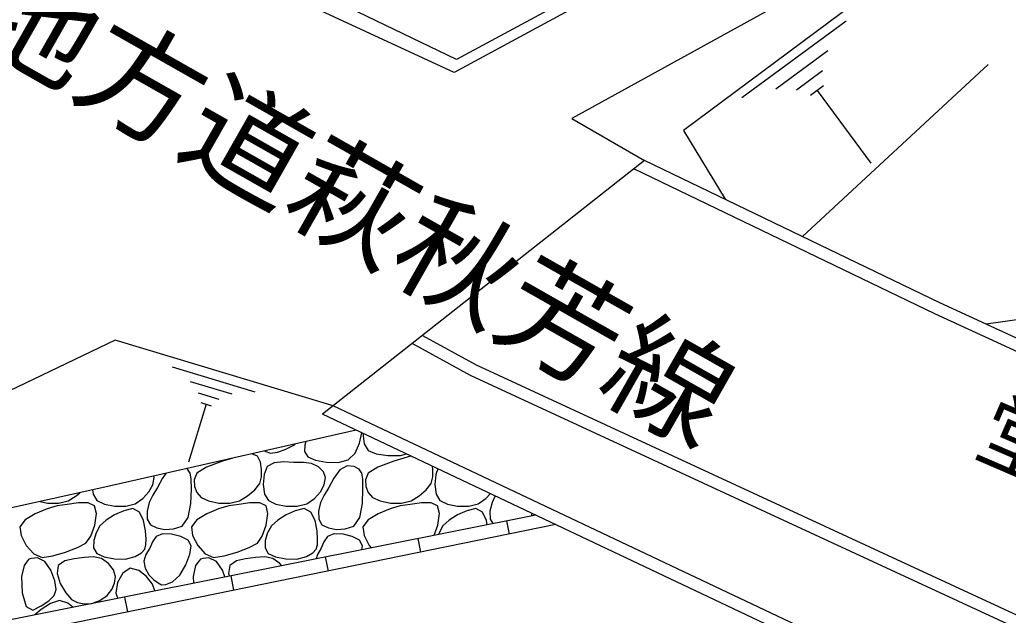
# Model space of a CAD drawing. Units: millimetres at full size, sheet at 1:1000; details may follow other scales. Extents: x 40000 to 680000, y 20000 to 380000.
# Drawn here: x 491156 to 519748, y 300713 to 317950 of the extents above; entities that cross this region are included whole.
import ezdxf
from ezdxf.enums import TextEntityAlignment as Align

# ---------------------------------------------------------------- set-up
doc = ezdxf.new("R2010")
doc.units = ezdxf.units.MM
doc.header["$LTSCALE"] = 1000
doc.layers.add('M-BGD', color=7, linetype='Continuous', lineweight=25)
doc.styles.add('ＭＳ ゴシック', font='')
doc.styles.get('ＭＳ ゴシック').set_extended_font_data('MS Gothic')

msp = doc.modelspace()

# ---------------------------------------------------------------- linework, layer by layer
at = {"layer": 'M-BGD'}
for p, q in [((512047, 315695), (515058, 317918)), ((513022, 315950), (514528, 317061)), ((519169, 316652), (513794, 311675)), ((513621, 315926), (514374, 316482)), ((514032, 315764), (514408, 316042)), ((514220, 315903), (515776, 313795)), ((509227, 313879), (499912, 306534)), ((495560, 307901), (497958, 307181)), ((496087, 307482), (497286, 307121)), ((496315, 307152), (496915, 306972)), ((496543, 306822), (496038, 305143)), ((496393, 306867), (496693, 306777)), ((500985, 305697), (501051, 305995)), ((501082, 305980), (501121, 305679)), ((499061, 305626), (499118, 305668)), ((499434, 305740), (499398, 305638)), ((500857, 305405), (500985, 305697)), ((501121, 305679), (501231, 305477)), ((498037, 305319), (497865, 305384)), ((498238, 305469), (498242, 305464)), ((498242, 305464), (498412, 305406)), ((498412, 305406), (498610, 305433)), ((498610, 305433), (498829, 305515)), ((498829, 305515), (499061, 305626)), ((499398, 305638), (499393, 305449)), ((499393, 305449), (499484, 305302)), ((500657, 305208), (500857, 305405)), ((501231, 305477), (501466, 305384)), ((501466, 305384), (501806, 305333)), ((502167, 305337), (502344, 305382)), ((497015, 305174), (496556, 305000)), ((497292, 305254), (497015, 305174)), ((498121, 305147), (498037, 305319)), ((498147, 304929), (498121, 305147)), ((498511, 305127), (498315, 305020)), ((498786, 305149), (498511, 305127)), ((499086, 305136), (498786, 305149)), ((499360, 305139), (499086, 305136)), ((499593, 305106), (499360, 305139)), ((499484, 305302), (499709, 305204)), ((499798, 305010), (499593, 305106)), ((499709, 305204), (500029, 305143)), ((500029, 305143), (500369, 305137)), ((500369, 305137), (500657, 305208)), ((501976, 305174), (501516, 305000)), ((501806, 305333), (502167, 305337)), ((502461, 305314), (501976, 305174)), ((502480, 305318), (502461, 305314)), ((495379, 304820), (495283, 304683)), ((496009, 304942), (495982, 304957)), ((496089, 304821), (496009, 304942)), ((496115, 304657), (496089, 304821)), ((496275, 304824), (496201, 304637)), ((496556, 305000), (496275, 304824)), ((498148, 304721), (498147, 304929)), ((498315, 305020), (498226, 304789)), ((499944, 304868), (499798, 305010)), ((500000, 304696), (499944, 304868)), ((500413, 304923), (500243, 304683)), ((500627, 305041), (500413, 304923)), ((500830, 305017), (500627, 305041)), ((500969, 304942), (500830, 305017)), ((501049, 304821), (500969, 304942)), ((501075, 304657), (501049, 304821)), ((501235, 304824), (501161, 304637)), ((501516, 305000), (501235, 304824)), ((503107, 304929), (503096, 305026)), ((503108, 304721), (503107, 304929)), ((503249, 304953), (503186, 304789)), ((495002, 304492), (495040, 304696)), ((495040, 304696), (495026, 304739)), ((495283, 304683), (495139, 304410)), ((496121, 304360), (496115, 304657)), ((496201, 304637), (496206, 304443)), ((497952, 304340), (498096, 304528)), ((498096, 304528), (498148, 304721)), ((498226, 304789), (498199, 304496)), ((499962, 304492), (500000, 304696)), ((500243, 304683), (500099, 304410)), ((501081, 304360), (501075, 304657)), ((501161, 304637), (501167, 304443)), ((502912, 304340), (503056, 304528)), ((503056, 304528), (503108, 304721)), ((503186, 304789), (503159, 304496)), ((492787, 304169), (492896, 304260)), ((493261, 304341), (493278, 304218)), ((494718, 304089), (494890, 304282)), ((494890, 304282), (495002, 304492)), ((495139, 304410), (495001, 304188)), ((496106, 303943), (496121, 304360)), ((496206, 304443), (496278, 304263)), ((496278, 304263), (496403, 304120)), ((497747, 304169), (497952, 304340)), ((498199, 304496), (498238, 304218)), ((499678, 304089), (499851, 304282)), ((499851, 304282), (499962, 304492)), ((500099, 304410), (499961, 304188)), ((501067, 303943), (501081, 304360)), ((501167, 304443), (501238, 304263)), ((501238, 304263), (501363, 304120)), ((502708, 304169), (502912, 304340)), ((503159, 304496), (503199, 304218)), ((504639, 304089), (504768, 304234)), ((491743, 304005), (491956, 303961)), ((491956, 303961), (492274, 303955)), ((492274, 303955), (492552, 304026)), ((492852, 303962), (492531, 303922)), ((492552, 304026), (492787, 304169)), ((493138, 303962), (492852, 303962)), ((493320, 303881), (493138, 303962)), ((493278, 304218), (493388, 304030)), ((493388, 304030), (493604, 303933)), ((494498, 303936), (494718, 304089)), ((494897, 303977), (494836, 303728)), ((495001, 304188), (494897, 303977)), ((496031, 303543), (496106, 303943)), ((496403, 304120), (496618, 304022)), ((496618, 304022), (496916, 303961)), ((496916, 303961), (497235, 303955)), ((497235, 303955), (497512, 304026)), ((497813, 303962), (497491, 303922)), ((497512, 304026), (497747, 304169)), ((498098, 303962), (497813, 303962)), ((498280, 303881), (498098, 303962)), ((498238, 304218), (498349, 304030)), ((498349, 304030), (498564, 303933)), ((499458, 303936), (499678, 304089)), ((499857, 303977), (499797, 303728)), ((499961, 304188), (499857, 303977)), ((500991, 303543), (501067, 303943)), ((501363, 304120), (501579, 304022)), ((501579, 304022), (501876, 303961)), ((501876, 303961), (502195, 303955)), ((502195, 303955), (502473, 304026)), ((502773, 303962), (502452, 303922)), ((502473, 304026), (502708, 304169)), ((503058, 303962), (502773, 303962)), ((503241, 303881), (503058, 303962)), ((503199, 304218), (503309, 304030)), ((503309, 304030), (503524, 303933)), ((504418, 303936), (504639, 304089)), ((504818, 303977), (504757, 303728)), ((504911, 304166), (504818, 303977)), ((491945, 303795), (491605, 303651)), ((492241, 303881), (491945, 303795)), ((492531, 303922), (492241, 303881)), ((493373, 303655), (493320, 303881)), ((493324, 303323), (493373, 303655)), ((493604, 303933), (493901, 303871)), ((494166, 303740), (493898, 303621)), ((493901, 303871), (494220, 303866)), ((494425, 303804), (494166, 303740)), ((494220, 303866), (494498, 303936)), ((494618, 303701), (494425, 303804)), ((494736, 303451), (494618, 303701)), ((494836, 303728), (494842, 303494)), ((496905, 303795), (496565, 303651)), ((497201, 303881), (496905, 303795)), ((497491, 303922), (497201, 303881)), ((498333, 303655), (498280, 303881)), ((498284, 303323), (498333, 303655)), ((498564, 303933), (498862, 303871)), ((499126, 303740), (498859, 303621)), ((498862, 303871), (499180, 303866)), ((499385, 303804), (499126, 303740)), ((499180, 303866), (499458, 303936)), ((499579, 303701), (499385, 303804)), ((499696, 303451), (499579, 303701)), ((499797, 303728), (499802, 303494)), ((501865, 303795), (501525, 303651)), ((502161, 303881), (501865, 303795)), ((502452, 303922), (502161, 303881)), ((503293, 303655), (503241, 303881)), ((503244, 303323), (503293, 303655)), ((503524, 303933), (503822, 303871)), ((504087, 303740), (503819, 303621)), ((503822, 303871), (504141, 303866)), ((504346, 303804), (504087, 303740)), ((504141, 303866), (504418, 303936)), ((504539, 303701), (504346, 303804)), ((504656, 303451), (504539, 303701)), ((504757, 303728), (504763, 303494)), ((505960, 303589), (505974, 303663)), ((491313, 303472), (491161, 303275)), ((491605, 303651), (491313, 303472)), ((493656, 303467), (493474, 303301)), ((493898, 303621), (493656, 303467)), ((494794, 303155), (494736, 303451)), ((494842, 303494), (494937, 303326)), ((495855, 303296), (496031, 303543)), ((496273, 303472), (496121, 303275)), ((496565, 303651), (496273, 303472)), ((498616, 303467), (498434, 303301)), ((498859, 303621), (498616, 303467)), ((499754, 303155), (499696, 303451)), ((499802, 303494), (499897, 303326)), ((500815, 303296), (500991, 303543)), ((501234, 303472), (501082, 303275)), ((501525, 303651), (501234, 303472)), ((503577, 303467), (503394, 303301)), ((503819, 303621), (503577, 303467)), ((504679, 303334), (504656, 303451)), ((504763, 303494), (504836, 303365)), ((505234, 303444), (505310, 303061)), ((491161, 303275), (491195, 303021)), ((493210, 303001), (493324, 303323)), ((493365, 303099), (493294, 302873)), ((493474, 303301), (493365, 303099)), ((494809, 302912), (494794, 303155)), ((494937, 303326), (495123, 303239)), ((495123, 303239), (495354, 303199)), ((495354, 303199), (495607, 303216)), ((495607, 303216), (495855, 303296)), ((496121, 303275), (496155, 303021)), ((498171, 303001), (498284, 303323)), ((498325, 303099), (498254, 302873)), ((498434, 303301), (498325, 303099)), ((499769, 302912), (499754, 303155)), ((499897, 303326), (500083, 303239)), ((500083, 303239), (500315, 303199)), ((500315, 303199), (500567, 303216)), ((500567, 303216), (500815, 303296)), ((501082, 303275), (501115, 303021)), ((503140, 303027), (503244, 303323)), ((503285, 303099), (503271, 303053)), ((503394, 303301), (503285, 303099)), ((491195, 303021), (491342, 302729)), ((492828, 302675), (493068, 302801)), ((493068, 302801), (493210, 303001)), ((493294, 302873), (493290, 302661)), ((494806, 302749), (494809, 302912)), ((494993, 302842), (494913, 302655)), ((495098, 302995), (494993, 302842)), ((495283, 303074), (495098, 302995)), ((495545, 303056), (495283, 303074)), ((495815, 302992), (495545, 303056)), ((496026, 302882), (495815, 302992)), ((496111, 302725), (496026, 302882)), ((496155, 303021), (496302, 302729)), ((497788, 302675), (498029, 302801)), ((498029, 302801), (498171, 303001)), ((498254, 302873), (498250, 302661)), ((499766, 302749), (499769, 302912)), ((499953, 302842), (499873, 302655)), ((500058, 302995), (499953, 302842)), ((500243, 303074), (500058, 302995)), ((500506, 303056), (500243, 303074)), ((500775, 302992), (500506, 303056)), ((500986, 302882), (500775, 302992)), ((501071, 302725), (500986, 302882)), ((501115, 303021), (501263, 302729)), ((502671, 302933), (502750, 302539)), ((491342, 302729), (491559, 302488)), ((492111, 302432), (492481, 302540)), ((492481, 302540), (492828, 302675)), ((493290, 302661), (493380, 302503)), ((494489, 302409), (494675, 302522)), ((494675, 302522), (494771, 302627)), ((494771, 302627), (494806, 302749)), ((494913, 302655), (494805, 302473)), ((496073, 302477), (496111, 302725)), ((496302, 302729), (496519, 302488)), ((497072, 302432), (497441, 302540)), ((497441, 302540), (497788, 302675)), ((498250, 302661), (498340, 302503)), ((499449, 302409), (499635, 302522)), ((499635, 302522), (499731, 302627)), ((499731, 302627), (499766, 302749)), ((499873, 302655), (499765, 302473)), ((501053, 302611), (501071, 302725)), ((501263, 302729), (501321, 302664)), ((491374, 302280), (491281, 302157)), ((491421, 302337), (491374, 302280)), ((491494, 302359), (491421, 302337)), ((491665, 302379), (491494, 302359)), ((491559, 302488), (491801, 302387)), ((491883, 302272), (491665, 302379)), ((491801, 302387), (492111, 302432)), ((492056, 302013), (491883, 302272)), ((492463, 302284), (492271, 302157)), ((492727, 302350), (492463, 302284)), ((493017, 302381), (492727, 302350)), ((493286, 302405), (493017, 302381)), ((493519, 302352), (493286, 302405)), ((493380, 302503), (493595, 302405)), ((493722, 302214), (493519, 302352)), ((493595, 302405), (493893, 302344)), ((493893, 302344), (494211, 302338)), ((494211, 302338), (494489, 302409)), ((494805, 302473), (494746, 302281)), ((494746, 302281), (494785, 302077)), ((495961, 302168), (496073, 302477)), ((496335, 302280), (496241, 302157)), ((496382, 302337), (496335, 302280)), ((496455, 302359), (496382, 302337)), ((496625, 302379), (496455, 302359)), ((496519, 302488), (496761, 302387)), ((496843, 302272), (496625, 302379)), ((496761, 302387), (497072, 302432)), ((497016, 302013), (496843, 302272)), ((497423, 302284), (497231, 302157)), ((497687, 302350), (497423, 302284)), ((497977, 302381), (497687, 302350)), ((498246, 302405), (497977, 302381)), ((498479, 302352), (498246, 302405)), ((498340, 302503), (498555, 302405)), ((498683, 302214), (498479, 302352)), ((498555, 302405), (498853, 302344)), ((498853, 302344), (499172, 302338)), ((499172, 302338), (499449, 302409)), ((499765, 302473), (499726, 302346)), ((499994, 302399), (500075, 301993)), ((491281, 302157), (491209, 301834)), ((492170, 301708), (492056, 302013)), ((492271, 302157), (492236, 301926)), ((493867, 302029), (493722, 302214)), ((493922, 301837), (493867, 302029)), ((494353, 302072), (494134, 301934)), ((494597, 302004), (494353, 302072)), ((494825, 301832), (494597, 302004)), ((494785, 302077), (494891, 301887)), ((495789, 301877), (495961, 302168)), ((496241, 302157), (496169, 301834)), ((497088, 301820), (497016, 302013)), ((497231, 302157), (497196, 301926)), ((498734, 302148), (498683, 302214)), ((491209, 301834), (491229, 301363)), ((492211, 301462), (492170, 301708)), ((492236, 301926), (492328, 301635)), ((493899, 301643), (493922, 301837)), ((493985, 301656), (493933, 301355)), ((494134, 301934), (493985, 301656)), ((494995, 301613), (494825, 301832)), ((494891, 301887), (495031, 301739)), ((495031, 301739), (495157, 301647)), ((495380, 301603), (495569, 301679)), ((495569, 301679), (495789, 301877)), ((496169, 301834), (496178, 301638)), ((497196, 301926), (497221, 301846)), ((497257, 301854), (497341, 301436)), ((492152, 301283), (492211, 301462)), ((492328, 301635), (492486, 301359)), ((493679, 301281), (493819, 301454)), ((493819, 301454), (493899, 301643)), ((495058, 301415), (494995, 301613)), ((495157, 301647), (495258, 301597)), ((495258, 301597), (495380, 301603)), ((491229, 301363), (491338, 300965)), ((491774, 300988), (491993, 301127)), ((491993, 301127), (492152, 301283)), ((492300, 301142), (492042, 301054)), ((492544, 301064), (492300, 301142)), ((492486, 301359), (492650, 301171)), ((492650, 301171), (492821, 301083)), ((492821, 301083), (493020, 301042)), ((493241, 301057), (493474, 301137)), ((493474, 301137), (493679, 301281)), ((493933, 301355), (493988, 301202)), ((494183, 301241), (494269, 300809)), ((491338, 300965), (491532, 300860)), ((491532, 300860), (491774, 300988)), ((491776, 300882), (491591, 300724)), ((492042, 301054), (491776, 300882)), ((492688, 300942), (492544, 301064)), ((493020, 301042), (493241, 301057))]:
    msp.add_line(p, q, dxfattribs=at)
for points in [[(513173, 321864), (503792, 316796), (497596, 319795)], [(513687, 321825), (503720, 316422), (497691, 319224)], [(515917, 319943), (507127, 315095), (509227, 313879)], [(516823, 319569), (510359, 314740), (511562, 312752)], [(545253, 299126), (541401, 300255), (537131, 301631), (531859, 303681), (524509, 306647), (517770, 309756), (509227, 313879)], [(544989, 298839), (541298, 299920), (537014, 301301), (531730, 303356), (524370, 306326), (517621, 309439), (508921, 313638)], [(566338, 311384), (554940, 312523), (539553, 312009), (519111, 309137)], [(502802, 308813), (504356, 307963), (526988, 297483), (531053, 295678), (537589, 293175), (539727, 292320), (541480, 291504), (541332, 291186), (539588, 291999), (537461, 292850), (530919, 295354), (526843, 297165), (504198, 307650), (502503, 308578)], [(500219, 306776), (493913, 308671), (478386, 301228)], [(534969, 290873), (532124, 291898), (527227, 293882), (524414, 295039), (520885, 296677), (514368, 299687), (499912, 306534)], [(535290, 291129), (532249, 292225), (527359, 294206), (524555, 295359), (521032, 296995), (514516, 300004), (500219, 306776)], [(500890, 306071), (493614, 304419), (478284, 301027), (476000, 300227), (453545, 294864), (449318, 294137), (446798, 293906), (442893, 294077), (432407, 294861), (404643, 300008)], [(506079, 303613), (494514, 301307), (470509, 296519), (450905, 292349), (446369, 291767), (433680, 292503), (426341, 293620), (411950, 296095), (409699, 296565), (404013, 298074)], [(506662, 303337), (488766, 299687), (455080, 292466), (450907, 291639), (445591, 291080), (442180, 291247), (432537, 292021), (416457, 294598), (409572, 295928), (403793, 297397)]]:
    msp.add_lwpolyline(points, dxfattribs=at)

# ---------------------------------------------------------------- texts
at = {"layer": 'M-BGD', "style": 'ＭＳ ゴシック'}
msp.add_text('主要地方道萩秋芳線', height=2566, rotation=330.406, dxfattribs=at).set_placement((484071, 322180), align=Align.MIDDLE_LEFT)
msp.add_text('堂床橋', height=1833, rotation=336.646, dxfattribs=at).set_placement((522502, 304760), align=Align.MIDDLE_CENTER)

doc.saveas('drawing.dxf')
